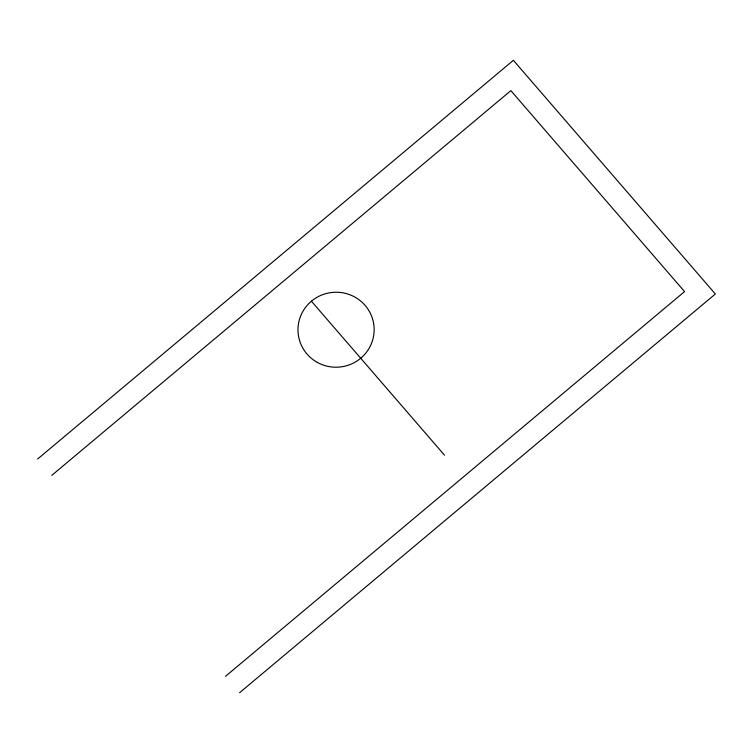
<?xml version="1.0" encoding="UTF-8"?>
<svg xmlns="http://www.w3.org/2000/svg" width="753" height="753" viewBox="0 0 753 753"><rect width="100%" height="100%" fill="white"/><g stroke="black" fill="none" stroke-linecap="round" stroke-linejoin="round"><path stroke-width="1.13" d="M37.65 459.001L513.377 60.306L715.35 293.999L239.623 692.694M51.788 475.359L510.863 90.624L684.562 291.59L225.486 676.335M311.413 301.2L444.505 455.189M317.352 362.419A38.092 37.49 -4.1 0 0 374.156 329.268A38.092 37.49 -4.1 0 0 316.702 297.482A38.092 37.49 -4.1 0 0 317.352 362.419"/></g></svg>
